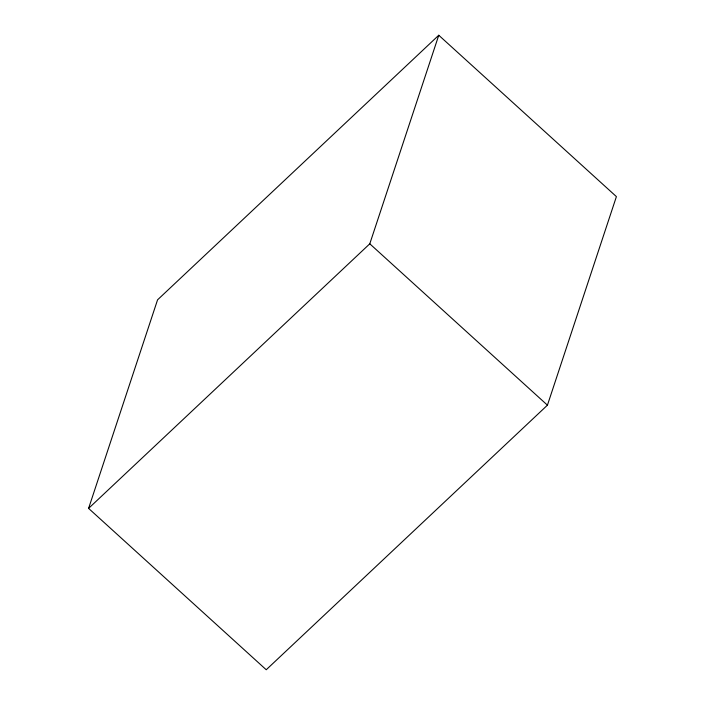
<?xml version="1.0" encoding="UTF-8"?>
<svg xmlns="http://www.w3.org/2000/svg" width="705" height="705" viewBox="0 0 705 705"><rect width="100%" height="100%" fill="white"/><g stroke="black" fill="none" stroke-linecap="round" stroke-linejoin="round"><path stroke-width="1.06" d="M88.592 508.384L157.567 299.828L438.766 35.25L616.408 196.616L547.433 405.172L266.234 669.75L88.592 508.384L369.79 243.807L438.766 35.25M369.79 243.807L547.433 405.172"/></g></svg>
